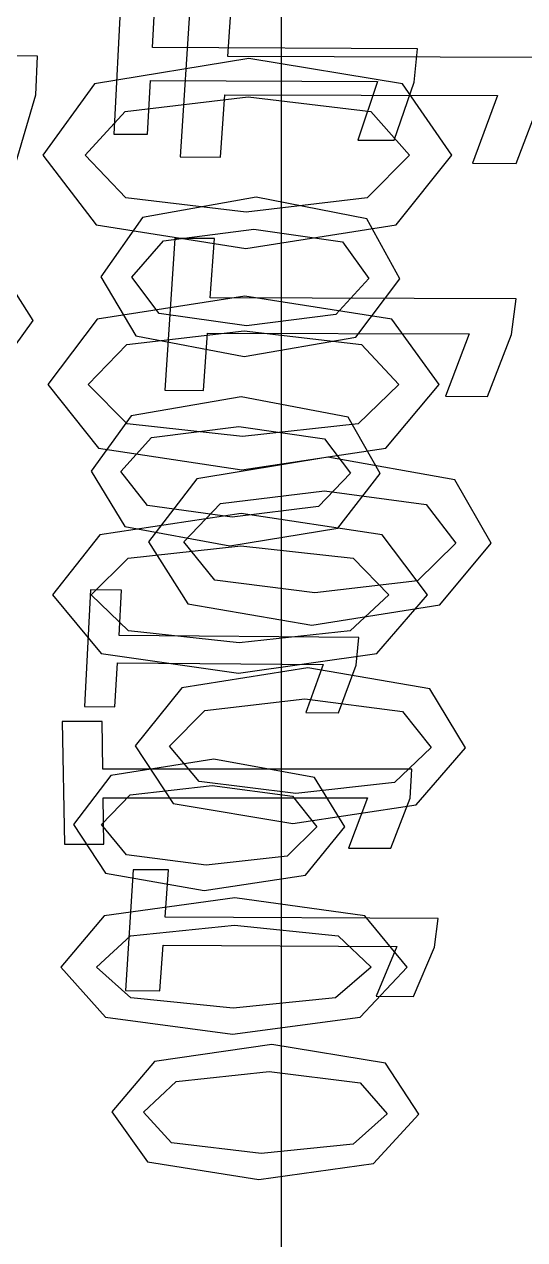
# Model space of a CAD drawing. Extents: x -3.6 to 36, y -4.5 to 18.6.
# Drawn here: x 19.087 to 19.437, y 7.649 to 8.498 of the extents above; entities that cross this region are included whole.
import ezdxf

# ---------------------------------------------------------------- set-up
doc = ezdxf.new("R2010")
doc.units = 0

msp = doc.modelspace()

# ---------------------------------------------------------------- linework, layer by layer
at = {"layer": 'Flow'}
msp.add_line((19.2669, 4.62218), (19.2669, 11.0289), dxfattribs=at)
at = {"layer": 'Layer 1'}
for p, q in [((19.154985, 8.520649), (19.149876, 8.421391)), ((19.154985, 8.520649), (19.149876, 8.421391)), ((19.154985, 8.520649), (19.149876, 8.421391)), ((19.176744, 8.481928), (19.178945, 8.520564)), ((19.176744, 8.481928), (19.178945, 8.520564)), ((19.176744, 8.481928), (19.178945, 8.520564)), ((19.203754, 8.520533), (19.196191, 8.405386)), ((19.203754, 8.520533), (19.196191, 8.405386)), ((19.203754, 8.520533), (19.196191, 8.405386)), ((19.22938, 8.475519), (19.232654, 8.520477)), ((19.22938, 8.475519), (19.232654, 8.520477)), ((19.22938, 8.475519), (19.232654, 8.520477)), ((19.361966, 8.481025), (19.176744, 8.481928)), ((19.361966, 8.481025), (19.176744, 8.481928)), ((19.361966, 8.481025), (19.176744, 8.481928)), ((19.096544, 8.475862), (18.874661, 8.476426)), ((19.096544, 8.475862), (18.874661, 8.476426)), ((19.096544, 8.475862), (18.874661, 8.476426)), ((19.095444, 8.448853), (19.096544, 8.475862)), ((19.095444, 8.448853), (19.096544, 8.475862)), ((19.095444, 8.448853), (19.096544, 8.475862)), ((19.244176, 8.474168), (19.136226, 8.456529)), ((19.244176, 8.474168), (19.136226, 8.456529)), ((19.244176, 8.474168), (19.136226, 8.456529)), ((19.244176, 8.474168), (19.136226, 8.456529)), ((19.244176, 8.474168), (19.136226, 8.456529)), ((19.244176, 8.474168), (19.136226, 8.456529)), ((19.244176, 8.474168), (19.136226, 8.456529)), ((19.452166, 8.474954), (19.22938, 8.475519)), ((19.452166, 8.474954), (19.22938, 8.475519)), ((19.452166, 8.474954), (19.22938, 8.475519)), ((19.351561, 8.456529), (19.244176, 8.474168)), ((19.351561, 8.456529), (19.244176, 8.474168)), ((19.351561, 8.456529), (19.244176, 8.474168)), ((19.351561, 8.456529), (19.244176, 8.474168)), ((19.351561, 8.456529), (19.244176, 8.474168)), ((19.351561, 8.456529), (19.244176, 8.474168)), ((19.351561, 8.456529), (19.244176, 8.474168)), ((19.359652, 8.457685), (19.361966, 8.481025)), ((19.359652, 8.457685), (19.361966, 8.481025)), ((19.359652, 8.457685), (19.361966, 8.481025)), ((19.136226, 8.456529), (19.100299, 8.40666)), ((19.136226, 8.456529), (19.100299, 8.40666)), ((19.136226, 8.456529), (19.100299, 8.40666)), ((19.136226, 8.456529), (19.100299, 8.40666)), ((19.136226, 8.456529), (19.100299, 8.40666)), ((19.136226, 8.456529), (19.100299, 8.40666)), ((19.136226, 8.456529), (19.100299, 8.40666)), ((19.1733, 8.42125), (19.175445, 8.458842)), ((19.1733, 8.42125), (19.175445, 8.458842)), ((19.1733, 8.42125), (19.175445, 8.458842)), ((19.175445, 8.458842), (19.334026, 8.458024)), ((19.175445, 8.458842), (19.334026, 8.458024)), ((19.175445, 8.458842), (19.334026, 8.458024)), ((19.334026, 8.458024), (19.320253, 8.417214)), ((19.334026, 8.458024), (19.320253, 8.417214)), ((19.334026, 8.458024), (19.320253, 8.417214)), ((19.345653, 8.417073), (19.359652, 8.457685)), ((19.345653, 8.417073), (19.359652, 8.457685)), ((19.345653, 8.417073), (19.359652, 8.457685)), ((19.38602, 8.40666), (19.351561, 8.456529)), ((19.38602, 8.40666), (19.351561, 8.456529)), ((19.38602, 8.40666), (19.351561, 8.456529)), ((19.38602, 8.40666), (19.351561, 8.456529)), ((19.38602, 8.40666), (19.351561, 8.456529)), ((19.38602, 8.40666), (19.351561, 8.456529)), ((19.38602, 8.40666), (19.351561, 8.456529)), ((19.081643, 8.401976), (19.095444, 8.448853)), ((19.081643, 8.401976), (19.095444, 8.448853)), ((19.081643, 8.401976), (19.095444, 8.448853)), ((19.2243, 8.40533), (19.227433, 8.448764)), ((19.2243, 8.40533), (19.227433, 8.448764)), ((19.2243, 8.40533), (19.227433, 8.448764)), ((19.227433, 8.448764), (19.417961, 8.448228)), ((19.227433, 8.448764), (19.417961, 8.448228)), ((19.227433, 8.448764), (19.417961, 8.448228)), ((19.417961, 8.448228), (19.400463, 8.401012)), ((19.417961, 8.448228), (19.400463, 8.401012)), ((19.417961, 8.448228), (19.400463, 8.401012)), ((19.430915, 8.400927), (19.448751, 8.447889)), ((19.430915, 8.400927), (19.448751, 8.447889)), ((19.430915, 8.400927), (19.448751, 8.447889)), ((19.157844, 8.437112), (19.243752, 8.447441)), ((19.157844, 8.437112), (19.243752, 8.447441)), ((19.157844, 8.437112), (19.243752, 8.447441)), ((19.157844, 8.437112), (19.243752, 8.447441)), ((19.157844, 8.437112), (19.243752, 8.447441)), ((19.157844, 8.437112), (19.243752, 8.447441)), ((19.157844, 8.437112), (19.243752, 8.447441)), ((19.243752, 8.447441), (19.329294, 8.437112)), ((19.243752, 8.447441), (19.329294, 8.437112)), ((19.243752, 8.447441), (19.329294, 8.437112)), ((19.243752, 8.447441), (19.329294, 8.437112)), ((19.243752, 8.447441), (19.329294, 8.437112)), ((19.243752, 8.447441), (19.329294, 8.437112)), ((19.243752, 8.447441), (19.329294, 8.437112)), ((19.129819, 8.40666), (19.157844, 8.437112)), ((19.129819, 8.40666), (19.157844, 8.437112)), ((19.129819, 8.40666), (19.157844, 8.437112)), ((19.129819, 8.40666), (19.157844, 8.437112)), ((19.129819, 8.40666), (19.157844, 8.437112)), ((19.129819, 8.40666), (19.157844, 8.437112)), ((19.129819, 8.40666), (19.157844, 8.437112)), ((19.329294, 8.437112), (19.3565, 8.40666)), ((19.329294, 8.437112), (19.3565, 8.40666)), ((19.329294, 8.437112), (19.3565, 8.40666)), ((19.329294, 8.437112), (19.3565, 8.40666)), ((19.329294, 8.437112), (19.3565, 8.40666)), ((19.329294, 8.437112), (19.3565, 8.40666)), ((19.329294, 8.437112), (19.3565, 8.40666)), ((19.149876, 8.421391), (19.1733, 8.42125)), ((19.149876, 8.421391), (19.1733, 8.42125)), ((19.149876, 8.421391), (19.1733, 8.42125)), ((19.320253, 8.417214), (19.345653, 8.417073)), ((19.320253, 8.417214), (19.345653, 8.417073)), ((19.320253, 8.417214), (19.345653, 8.417073)), ((19.100299, 8.40666), (19.137411, 8.357977)), ((19.100299, 8.40666), (19.137411, 8.357977)), ((19.100299, 8.40666), (19.137411, 8.357977)), ((19.100299, 8.40666), (19.137411, 8.357977)), ((19.100299, 8.40666), (19.137411, 8.357977)), ((19.100299, 8.40666), (19.137411, 8.357977)), ((19.100299, 8.40666), (19.137411, 8.357977)), ((19.158211, 8.376716), (19.129819, 8.40666)), ((19.158211, 8.376716), (19.129819, 8.40666)), ((19.158211, 8.376716), (19.129819, 8.40666)), ((19.158211, 8.376716), (19.129819, 8.40666)), ((19.158211, 8.376716), (19.129819, 8.40666)), ((19.158211, 8.376716), (19.129819, 8.40666)), ((19.158211, 8.376716), (19.129819, 8.40666)), ((19.196191, 8.405386), (19.2243, 8.40533)), ((19.196191, 8.405386), (19.2243, 8.40533)), ((19.196191, 8.405386), (19.2243, 8.40533)), ((19.3565, 8.40666), (19.326895, 8.376716)), ((19.3565, 8.40666), (19.326895, 8.376716)), ((19.3565, 8.40666), (19.326895, 8.376716)), ((19.3565, 8.40666), (19.326895, 8.376716)), ((19.3565, 8.40666), (19.326895, 8.376716)), ((19.3565, 8.40666), (19.326895, 8.376716)), ((19.3565, 8.40666), (19.326895, 8.376716)), ((19.347102, 8.357977), (19.386021, 8.40666)), ((19.347102, 8.357977), (19.386021, 8.40666)), ((19.347102, 8.357977), (19.386021, 8.40666)), ((19.347102, 8.357977), (19.386021, 8.40666)), ((19.347102, 8.357977), (19.386021, 8.40666)), ((19.347102, 8.357977), (19.386021, 8.40666)), ((19.347102, 8.357977), (19.386021, 8.40666)), ((19.3565, 8.40666), (19.3565, 8.40666)), ((19.3565, 8.40666), (19.3565, 8.40666)), ((19.3565, 8.40666), (19.3565, 8.40666)), ((19.3565, 8.40666), (19.3565, 8.40666)), ((19.3565, 8.40666), (19.3565, 8.40666)), ((19.3565, 8.40666), (19.3565, 8.40666)), ((19.3565, 8.40666), (19.3565, 8.40666)), ((19.386021, 8.40666), (19.38602, 8.40666)), ((19.386021, 8.40666), (19.38602, 8.40666)), ((19.386021, 8.40666), (19.38602, 8.40666)), ((19.386021, 8.40666), (19.38602, 8.40666)), ((19.386021, 8.40666), (19.38602, 8.40666)), ((19.386021, 8.40666), (19.38602, 8.40666)), ((19.386021, 8.40666), (19.38602, 8.40666)), ((19.400463, 8.401012), (19.430915, 8.400927)), ((19.400463, 8.401012), (19.430915, 8.400927)), ((19.400463, 8.401012), (19.430915, 8.400927)), ((19.242398, 8.366867), (19.158211, 8.376716)), ((19.242398, 8.366867), (19.158211, 8.376716)), ((19.242398, 8.366867), (19.158211, 8.376716)), ((19.242398, 8.366867), (19.158211, 8.376716)), ((19.242398, 8.366867), (19.158211, 8.376716)), ((19.242398, 8.366867), (19.158211, 8.376716)), ((19.242398, 8.366867), (19.158211, 8.376716)), ((19.249288, 8.377249), (19.169814, 8.363054)), ((19.249288, 8.377249), (19.169814, 8.363054)), ((19.249288, 8.377249), (19.169814, 8.363054)), ((19.326895, 8.376716), (19.242398, 8.366867)), ((19.326895, 8.376716), (19.242398, 8.366867)), ((19.326895, 8.376716), (19.242398, 8.366867)), ((19.326895, 8.376716), (19.242398, 8.366867)), ((19.326895, 8.376716), (19.242398, 8.366867)), ((19.326895, 8.376716), (19.242398, 8.366867)), ((19.326895, 8.376716), (19.242398, 8.366867)), ((19.326645, 8.362122), (19.249288, 8.377249)), ((19.326645, 8.362122), (19.249288, 8.377249)), ((19.326645, 8.362122), (19.249288, 8.377249)), ((19.169814, 8.363054), (19.140802, 8.321567)), ((19.169814, 8.363054), (19.140802, 8.321567)), ((19.169814, 8.363054), (19.140802, 8.321567)), ((19.137411, 8.357977), (19.241974, 8.341523)), ((19.137411, 8.357977), (19.241974, 8.341523)), ((19.137411, 8.357977), (19.241974, 8.341523)), ((19.137411, 8.357977), (19.241974, 8.341523)), ((19.137411, 8.357977), (19.241974, 8.341523)), ((19.137411, 8.357977), (19.241974, 8.341523)), ((19.137411, 8.357977), (19.241974, 8.341523)), ((19.18449, 8.34677), (19.247623, 8.35501)), ((19.18449, 8.34677), (19.247623, 8.35501)), ((19.18449, 8.34677), (19.247623, 8.35501)), ((19.241974, 8.341523), (19.347102, 8.357977)), ((19.241974, 8.341523), (19.347102, 8.357977)), ((19.241974, 8.341523), (19.347102, 8.357977)), ((19.241974, 8.341523), (19.347102, 8.357977)), ((19.241974, 8.341523), (19.347102, 8.357977)), ((19.241974, 8.341523), (19.347102, 8.357977)), ((19.241974, 8.341523), (19.347102, 8.357977)), ((19.247623, 8.35501), (19.309515, 8.346008)), ((19.247623, 8.35501), (19.309515, 8.346008)), ((19.247623, 8.35501), (19.309515, 8.346008)), ((19.349618, 8.320269), (19.326645, 8.362122)), ((19.349618, 8.320269), (19.326645, 8.362122)), ((19.349618, 8.320269), (19.326645, 8.362122)), ((19.162336, 8.321426), (19.18449, 8.34677)), ((19.162336, 8.321426), (19.18449, 8.34677)), ((19.162336, 8.321426), (19.18449, 8.34677)), ((19.192391, 8.348522), (19.18542, 8.242463)), ((19.192391, 8.348522), (19.18542, 8.242463)), ((19.192391, 8.348522), (19.18542, 8.242463)), ((19.220105, 8.348409), (19.192391, 8.348522)), ((19.220105, 8.348409), (19.192391, 8.348522)), ((19.220105, 8.348409), (19.192391, 8.348522)), ((19.217113, 8.307064), (19.220105, 8.348409)), ((19.217113, 8.307064), (19.220105, 8.348409)), ((19.217113, 8.307064), (19.220105, 8.348409)), ((19.309515, 8.346008), (19.328, 8.32041)), ((19.309515, 8.346008), (19.328, 8.32041)), ((19.309515, 8.346008), (19.328, 8.32041)), ((19.093382, 8.291065), (19.063072, 8.338846)), ((19.093382, 8.291065), (19.063072, 8.338846)), ((19.093382, 8.291065), (19.063072, 8.338846)), ((19.140802, 8.321567), (19.16513, 8.280447)), ((19.140802, 8.321567), (19.16513, 8.280447)), ((19.140802, 8.321567), (19.16513, 8.280447)), ((19.181414, 8.296139), (19.162336, 8.321426)), ((19.181414, 8.296139), (19.162336, 8.321426)), ((19.181414, 8.296139), (19.162336, 8.321426)), ((19.328, 8.32041), (19.304942, 8.295349)), ((19.328, 8.32041), (19.304942, 8.295349)), ((19.328, 8.32041), (19.304942, 8.295349)), ((19.328, 8.32041), (19.328, 8.32041)), ((19.328, 8.32041), (19.328, 8.32041)), ((19.328, 8.32041), (19.328, 8.32041)), ((19.318912, 8.27946), (19.349618, 8.320269)), ((19.318912, 8.27946), (19.349618, 8.320269)), ((19.318912, 8.27946), (19.349618, 8.320269)), ((19.349618, 8.320269), (19.349618, 8.320269)), ((19.349618, 8.320269), (19.349618, 8.320269)), ((19.349618, 8.320269), (19.349618, 8.320269)), ((19.241402, 8.30822), (19.138165, 8.292105)), ((19.241402, 8.30822), (19.138165, 8.292105)), ((19.241402, 8.30822), (19.138165, 8.292105)), ((19.241402, 8.30822), (19.138165, 8.292105)), ((19.241402, 8.30822), (19.138165, 8.292105)), ((19.241402, 8.30822), (19.138165, 8.292105)), ((19.241402, 8.30822), (19.138165, 8.292105)), ((19.43084, 8.306302), (19.217113, 8.307064)), ((19.43084, 8.306302), (19.217113, 8.307064)), ((19.43084, 8.306302), (19.217113, 8.307064)), ((19.344074, 8.292105), (19.241402, 8.30822)), ((19.344074, 8.292105), (19.241402, 8.30822)), ((19.344074, 8.292105), (19.241402, 8.30822)), ((19.344074, 8.292105), (19.241402, 8.30822)), ((19.344074, 8.292105), (19.241402, 8.30822)), ((19.344074, 8.292105), (19.241402, 8.30822)), ((19.344074, 8.292105), (19.241402, 8.30822)), ((19.427707, 8.281381), (19.43084, 8.306302)), ((19.427707, 8.281381), (19.43084, 8.306302)), ((19.427707, 8.281381), (19.43084, 8.306302)), ((19.242543, 8.287475), (19.181414, 8.296139)), ((19.242543, 8.287475), (19.181414, 8.296139)), ((19.242543, 8.287475), (19.181414, 8.296139)), ((19.304942, 8.295349), (19.242543, 8.287475)), ((19.304942, 8.295349), (19.242543, 8.287475)), ((19.304942, 8.295349), (19.242543, 8.287475)), ((19.059882, 8.244499), (19.093382, 8.291065)), ((19.059882, 8.244499), (19.093382, 8.291065)), ((19.059882, 8.244499), (19.093382, 8.291065)), ((19.093382, 8.291065), (19.093382, 8.291065)), ((19.093382, 8.291065), (19.093382, 8.291065)), ((19.093382, 8.291065), (19.093382, 8.291065)), ((19.138165, 8.292105), (19.103762, 8.24647)), ((19.138165, 8.292105), (19.103762, 8.24647)), ((19.138165, 8.292105), (19.103762, 8.24647)), ((19.138165, 8.292105), (19.103762, 8.24647)), ((19.138165, 8.292105), (19.103762, 8.24647)), ((19.138165, 8.292105), (19.103762, 8.24647)), ((19.138165, 8.292105), (19.103762, 8.24647)), ((19.377122, 8.24647), (19.344074, 8.292105)), ((19.377122, 8.24647), (19.344074, 8.292105)), ((19.377122, 8.24647), (19.344074, 8.292105)), ((19.377122, 8.24647), (19.344074, 8.292105)), ((19.377122, 8.24647), (19.344074, 8.292105)), ((19.377122, 8.24647), (19.344074, 8.292105)), ((19.377122, 8.24647), (19.344074, 8.292105)), ((19.158824, 8.274354), (19.240978, 8.283808)), ((19.158824, 8.274354), (19.240978, 8.283808)), ((19.158824, 8.274354), (19.240978, 8.283808)), ((19.158824, 8.274354), (19.240978, 8.283808)), ((19.158824, 8.274354), (19.240978, 8.283808)), ((19.158824, 8.274354), (19.240978, 8.283808)), ((19.158824, 8.274354), (19.240978, 8.283808)), ((19.16513, 8.280447), (19.240934, 8.266054)), ((19.16513, 8.280447), (19.240934, 8.266054)), ((19.16513, 8.280447), (19.240934, 8.266054)), ((19.2124, 8.24235), (19.215307, 8.282397)), ((19.2124, 8.24235), (19.215307, 8.282397)), ((19.2124, 8.24235), (19.215307, 8.282397)), ((19.215307, 8.282397), (19.398159, 8.28172)), ((19.215307, 8.282397), (19.398159, 8.28172)), ((19.215307, 8.282397), (19.398159, 8.28172)), ((19.240934, 8.266054), (19.318912, 8.27946)), ((19.240934, 8.266054), (19.318912, 8.27946)), ((19.240934, 8.266054), (19.318912, 8.27946)), ((19.240978, 8.283808), (19.322823, 8.274354)), ((19.240978, 8.283808), (19.322823, 8.274354)), ((19.240978, 8.283808), (19.322823, 8.274354)), ((19.240978, 8.283808), (19.322823, 8.274354)), ((19.240978, 8.283808), (19.322823, 8.274354)), ((19.240978, 8.283808), (19.322823, 8.274354)), ((19.240978, 8.283808), (19.322823, 8.274354)), ((19.398159, 8.28172), (19.381564, 8.238201)), ((19.398159, 8.28172), (19.381564, 8.238201)), ((19.398159, 8.28172), (19.381564, 8.238201)), ((19.410802, 8.238088), (19.427707, 8.281381)), ((19.410802, 8.238088), (19.427707, 8.281381)), ((19.410802, 8.238088), (19.427707, 8.281381)), ((19.132012, 8.24647), (19.158824, 8.274354)), ((19.132012, 8.24647), (19.158824, 8.274354)), ((19.132012, 8.24647), (19.158824, 8.274354)), ((19.132012, 8.24647), (19.158824, 8.274354)), ((19.132012, 8.24647), (19.158824, 8.274354)), ((19.132012, 8.24647), (19.158824, 8.274354)), ((19.132012, 8.24647), (19.158824, 8.274354)), ((19.322823, 8.274354), (19.3489, 8.24647)), ((19.322823, 8.274354), (19.3489, 8.24647)), ((19.322823, 8.274354), (19.3489, 8.24647)), ((19.322823, 8.274354), (19.3489, 8.24647)), ((19.322823, 8.274354), (19.3489, 8.24647)), ((19.322823, 8.274354), (19.3489, 8.24647)), ((19.322823, 8.274354), (19.3489, 8.24647)), ((19.103762, 8.24647), (19.139237, 8.201879)), ((19.103762, 8.24647), (19.139237, 8.201879)), ((19.103762, 8.24647), (19.139237, 8.201879)), ((19.103762, 8.24647), (19.139237, 8.201879)), ((19.103762, 8.24647), (19.139237, 8.201879)), ((19.103762, 8.24647), (19.139237, 8.201879)), ((19.103762, 8.24647), (19.139237, 8.201879)), ((19.15919, 8.219066), (19.132012, 8.24647)), ((19.15919, 8.219066), (19.132012, 8.24647)), ((19.15919, 8.219066), (19.132012, 8.24647)), ((19.15919, 8.219066), (19.132012, 8.24647)), ((19.15919, 8.219066), (19.132012, 8.24647)), ((19.15919, 8.219066), (19.132012, 8.24647)), ((19.15919, 8.219066), (19.132012, 8.24647)), ((19.3489, 8.24647), (19.320621, 8.219066)), ((19.3489, 8.24647), (19.320621, 8.219066)), ((19.3489, 8.24647), (19.320621, 8.219066)), ((19.3489, 8.24647), (19.320621, 8.219066)), ((19.3489, 8.24647), (19.320621, 8.219066)), ((19.3489, 8.24647), (19.320621, 8.219066)), ((19.3489, 8.24647), (19.320621, 8.219066)), ((19.339981, 8.201879), (19.377122, 8.24647)), ((19.339981, 8.201879), (19.377122, 8.24647)), ((19.339981, 8.201879), (19.377122, 8.24647)), ((19.339981, 8.201879), (19.377122, 8.24647)), ((19.339981, 8.201879), (19.377122, 8.24647)), ((19.339981, 8.201879), (19.377122, 8.24647)), ((19.339981, 8.201879), (19.377122, 8.24647)), ((19.3489, 8.24647), (19.3489, 8.24647)), ((19.3489, 8.24647), (19.3489, 8.24647)), ((19.3489, 8.24647), (19.3489, 8.24647)), ((19.3489, 8.24647), (19.3489, 8.24647)), ((19.3489, 8.24647), (19.3489, 8.24647)), ((19.3489, 8.24647), (19.3489, 8.24647)), ((19.3489, 8.24647), (19.3489, 8.24647)), ((19.377122, 8.24647), (19.377122, 8.24647)), ((19.377122, 8.24647), (19.377122, 8.24647)), ((19.377122, 8.24647), (19.377122, 8.24647)), ((19.377122, 8.24647), (19.377122, 8.24647)), ((19.377122, 8.24647), (19.377122, 8.24647)), ((19.377122, 8.24647), (19.377122, 8.24647)), ((19.377122, 8.24647), (19.377122, 8.24647)), ((19.238787, 8.237832), (19.161966, 8.224624)), ((19.238787, 8.237832), (19.161966, 8.224624)), ((19.238787, 8.237832), (19.161966, 8.224624)), ((19.18542, 8.242463), (19.2124, 8.24235)), ((19.18542, 8.242463), (19.2124, 8.24235)), ((19.18542, 8.242463), (19.2124, 8.24235)), ((19.313661, 8.22358), (19.238787, 8.237832)), ((19.313661, 8.22358), (19.238787, 8.237832)), ((19.313661, 8.22358), (19.238787, 8.237832)), ((19.381564, 8.238201), (19.410802, 8.238088)), ((19.381564, 8.238201), (19.410802, 8.238088)), ((19.381564, 8.238201), (19.410802, 8.238088)), ((19.161966, 8.224624), (19.13397, 8.185846)), ((19.161966, 8.224624), (19.13397, 8.185846)), ((19.161966, 8.224624), (19.13397, 8.185846)), ((19.239765, 8.210035), (19.15919, 8.219066)), ((19.239765, 8.210035), (19.15919, 8.219066)), ((19.239765, 8.210035), (19.15919, 8.219066)), ((19.239765, 8.210035), (19.15919, 8.219066)), ((19.239765, 8.210035), (19.15919, 8.219066)), ((19.239765, 8.210035), (19.15919, 8.219066)), ((19.239765, 8.210035), (19.15919, 8.219066)), ((19.320621, 8.219066), (19.239765, 8.210035)), ((19.320621, 8.219066), (19.239765, 8.210035)), ((19.320621, 8.219066), (19.239765, 8.210035)), ((19.320621, 8.219066), (19.239765, 8.210035)), ((19.320621, 8.219066), (19.239765, 8.210035)), ((19.320621, 8.219066), (19.239765, 8.210035)), ((19.320621, 8.219066), (19.239765, 8.210035)), ((19.335984, 8.184351), (19.313661, 8.22358)), ((19.335984, 8.184351), (19.313661, 8.22358)), ((19.335984, 8.184351), (19.313661, 8.22358)), ((19.176162, 8.209384), (19.237235, 8.217032)), ((19.176162, 8.209384), (19.237235, 8.217032)), ((19.176162, 8.209384), (19.237235, 8.217032)), ((19.237235, 8.217032), (19.297122, 8.208509)), ((19.237235, 8.217032), (19.297122, 8.208509)), ((19.237235, 8.217032), (19.297122, 8.208509)), ((19.139237, 8.201879), (19.239369, 8.186808)), ((19.139237, 8.201879), (19.239369, 8.186808)), ((19.139237, 8.201879), (19.239369, 8.186808)), ((19.139237, 8.201879), (19.239369, 8.186808)), ((19.139237, 8.201879), (19.239369, 8.186808)), ((19.139237, 8.201879), (19.239369, 8.186808)), ((19.139237, 8.201879), (19.239369, 8.186808)), ((19.154798, 8.185705), (19.176162, 8.209384)), ((19.154798, 8.185705), (19.176162, 8.209384)), ((19.154798, 8.185705), (19.176162, 8.209384)), ((19.239369, 8.186808), (19.339981, 8.201879)), ((19.239369, 8.186808), (19.339981, 8.201879)), ((19.239369, 8.186808), (19.339981, 8.201879)), ((19.239369, 8.186808), (19.339981, 8.201879)), ((19.239369, 8.186808), (19.339981, 8.201879)), ((19.239369, 8.186808), (19.339981, 8.201879)), ((19.239369, 8.186808), (19.339981, 8.201879)), ((19.297122, 8.208509), (19.3151, 8.18452)), ((19.297122, 8.208509), (19.3151, 8.18452)), ((19.297122, 8.208509), (19.3151, 8.18452)), ((19.299364, 8.195697), (19.207811, 8.180513)), ((19.299364, 8.195697), (19.207811, 8.180513)), ((19.299364, 8.195697), (19.207811, 8.180513)), ((19.38801, 8.179751), (19.299364, 8.195697)), ((19.38801, 8.179751), (19.299364, 8.195697)), ((19.38801, 8.179751), (19.299364, 8.195697)), ((19.13397, 8.185846), (19.157564, 8.147323)), ((19.13397, 8.185846), (19.157564, 8.147323)), ((19.13397, 8.185846), (19.157564, 8.147323)), ((19.173312, 8.161999), (19.154798, 8.185705)), ((19.173312, 8.161999), (19.154798, 8.185705)), ((19.173312, 8.161999), (19.154798, 8.185705)), ((19.207811, 8.180513), (19.174029, 8.1366)), ((19.207811, 8.180513), (19.174029, 8.1366)), ((19.207811, 8.180513), (19.174029, 8.1366)), ((19.3151, 8.18452), (19.292861, 8.161096)), ((19.3151, 8.18452), (19.292861, 8.161096)), ((19.3151, 8.18452), (19.292861, 8.161096)), ((19.306408, 8.146166), (19.335984, 8.184351)), ((19.306408, 8.146166), (19.335984, 8.184351)), ((19.306408, 8.146166), (19.335984, 8.184351)), ((19.3151, 8.18452), (19.3151, 8.18452)), ((19.3151, 8.18452), (19.3151, 8.18452)), ((19.3151, 8.18452), (19.3151, 8.18452)), ((19.335984, 8.184351), (19.335984, 8.184351)), ((19.335984, 8.184351), (19.335984, 8.184351)), ((19.335984, 8.184351), (19.335984, 8.184351)), ((19.413579, 8.135527), (19.38801, 8.179751)), ((19.413579, 8.135527), (19.38801, 8.179751)), ((19.413579, 8.135527), (19.38801, 8.179751)), ((19.224462, 8.163298), (19.297106, 8.172131)), ((19.224462, 8.163298), (19.297106, 8.172131)), ((19.224462, 8.163298), (19.297106, 8.172131)), ((19.297106, 8.172131), (19.368028, 8.162677)), ((19.297106, 8.172131), (19.368028, 8.162677)), ((19.297106, 8.172131), (19.368028, 8.162677)), ((19.232465, 8.153786), (19.173312, 8.161999)), ((19.232465, 8.153786), (19.173312, 8.161999)), ((19.232465, 8.153786), (19.173312, 8.161999)), ((19.198752, 8.136487), (19.224462, 8.163298)), ((19.198752, 8.136487), (19.224462, 8.163298)), ((19.198752, 8.136487), (19.224462, 8.163298)), ((19.292861, 8.161096), (19.232465, 8.153786)), ((19.292861, 8.161096), (19.232465, 8.153786)), ((19.292861, 8.161096), (19.232465, 8.153786)), ((19.368028, 8.162677), (19.3888, 8.13564)), ((19.368028, 8.162677), (19.3888, 8.13564)), ((19.368028, 8.162677), (19.3888, 8.13564)), ((19.238904, 8.156268), (19.140014, 8.14148)), ((19.238904, 8.156268), (19.140014, 8.14148)), ((19.238904, 8.156268), (19.140014, 8.14148)), ((19.238904, 8.156268), (19.140014, 8.14148)), ((19.238904, 8.156268), (19.140014, 8.14148)), ((19.238904, 8.156268), (19.140014, 8.14148)), ((19.238904, 8.156268), (19.140014, 8.14148)), ((19.337315, 8.14148), (19.238904, 8.156268)), ((19.337315, 8.14148), (19.238904, 8.156268)), ((19.337315, 8.14148), (19.238904, 8.156268)), ((19.337315, 8.14148), (19.238904, 8.156268)), ((19.337315, 8.14148), (19.238904, 8.156268)), ((19.337315, 8.14148), (19.238904, 8.156268)), ((19.337315, 8.14148), (19.238904, 8.156268)), ((19.157564, 8.147323), (19.23097, 8.13372)), ((19.157564, 8.147323), (19.23097, 8.13372)), ((19.157564, 8.147323), (19.23097, 8.13372)), ((19.23097, 8.13372), (19.306408, 8.146166)), ((19.23097, 8.13372), (19.306408, 8.146166)), ((19.23097, 8.13372), (19.306408, 8.146166)), ((19.140014, 8.14148), (19.107022, 8.09957)), ((19.140014, 8.14148), (19.107022, 8.09957)), ((19.140014, 8.14148), (19.107022, 8.09957)), ((19.140014, 8.14148), (19.107022, 8.09957)), ((19.140014, 8.14148), (19.107022, 8.09957)), ((19.140014, 8.14148), (19.107022, 8.09957)), ((19.140014, 8.14148), (19.107022, 8.09957)), ((19.159826, 8.125139), (19.238537, 8.133832)), ((19.159826, 8.125139), (19.238537, 8.133832)), ((19.159826, 8.125139), (19.238537, 8.133832)), ((19.159826, 8.125139), (19.238537, 8.133832)), ((19.159826, 8.125139), (19.238537, 8.133832)), ((19.159826, 8.125139), (19.238537, 8.133832)), ((19.159826, 8.125139), (19.238537, 8.133832)), ((19.174029, 8.1366), (19.201489, 8.093279)), ((19.174029, 8.1366), (19.201489, 8.093279)), ((19.174029, 8.1366), (19.201489, 8.093279)), ((19.220342, 8.109845), (19.198752, 8.136487)), ((19.220342, 8.109845), (19.198752, 8.136487)), ((19.220342, 8.109845), (19.198752, 8.136487)), ((19.238537, 8.133832), (19.316967, 8.125139)), ((19.238537, 8.133832), (19.316967, 8.125139)), ((19.238537, 8.133832), (19.316967, 8.125139)), ((19.238537, 8.133832), (19.316967, 8.125139)), ((19.238537, 8.133832), (19.316967, 8.125139)), ((19.238537, 8.133832), (19.316967, 8.125139)), ((19.238537, 8.133832), (19.316967, 8.125139)), ((19.369065, 8.09957), (19.337315, 8.14148)), ((19.369065, 8.09957), (19.337315, 8.14148)), ((19.369065, 8.09957), (19.337315, 8.14148)), ((19.369065, 8.09957), (19.337315, 8.14148)), ((19.369065, 8.09957), (19.337315, 8.14148)), ((19.369065, 8.09957), (19.337315, 8.14148)), ((19.369065, 8.09957), (19.337315, 8.14148)), ((19.3888, 8.13564), (19.361932, 8.109196)), ((19.3888, 8.13564), (19.361932, 8.109196)), ((19.3888, 8.13564), (19.361932, 8.109196)), ((19.377624, 8.09246), (19.413579, 8.135527)), ((19.377624, 8.09246), (19.413579, 8.135527)), ((19.377624, 8.09246), (19.413579, 8.135527)), ((19.3888, 8.13564), (19.3888, 8.13564)), ((19.3888, 8.13564), (19.3888, 8.13564)), ((19.3888, 8.13564), (19.3888, 8.13564)), ((19.413579, 8.135527), (19.413579, 8.135527)), ((19.413579, 8.135527), (19.413579, 8.135527)), ((19.413579, 8.135527), (19.413579, 8.135527)), ((19.134087, 8.09957), (19.159826, 8.125139)), ((19.134087, 8.09957), (19.159826, 8.125139)), ((19.134087, 8.09957), (19.159826, 8.125139)), ((19.134087, 8.09957), (19.159826, 8.125139)), ((19.134087, 8.09957), (19.159826, 8.125139)), ((19.134087, 8.09957), (19.159826, 8.125139)), ((19.134087, 8.09957), (19.159826, 8.125139)), ((19.316967, 8.125139), (19.342, 8.09957)), ((19.316967, 8.125139), (19.342, 8.09957)), ((19.316967, 8.125139), (19.342, 8.09957)), ((19.316967, 8.125139), (19.342, 8.09957)), ((19.316967, 8.125139), (19.342, 8.09957)), ((19.316967, 8.125139), (19.342, 8.09957)), ((19.316967, 8.125139), (19.342, 8.09957)), ((19.290276, 8.100786), (19.220342, 8.109845)), ((19.290276, 8.100786), (19.220342, 8.109845)), ((19.290276, 8.100786), (19.220342, 8.109845)), ((19.361932, 8.109196), (19.290276, 8.100786)), ((19.361932, 8.109196), (19.290276, 8.100786)), ((19.361932, 8.109196), (19.290276, 8.100786)), ((19.133554, 8.102877), (19.129377, 8.021399)), ((19.133554, 8.102877), (19.129377, 8.021399)), ((19.133554, 8.102877), (19.129377, 8.021399)), ((19.155229, 8.102707), (19.133554, 8.102877)), ((19.155229, 8.102707), (19.133554, 8.102877)), ((19.155229, 8.102707), (19.133554, 8.102877)), ((19.153451, 8.071042), (19.155229, 8.102707)), ((19.153451, 8.071042), (19.155229, 8.102707)), ((19.153451, 8.071042), (19.155229, 8.102707)), ((19.107022, 8.09957), (19.141001, 8.058563)), ((19.107022, 8.09957), (19.141001, 8.058563)), ((19.107022, 8.09957), (19.141001, 8.058563)), ((19.107022, 8.09957), (19.141001, 8.058563)), ((19.107022, 8.09957), (19.141001, 8.058563)), ((19.107022, 8.09957), (19.141001, 8.058563)), ((19.107022, 8.09957), (19.141001, 8.058563)), ((19.160136, 8.074339), (19.134087, 8.09957)), ((19.160136, 8.074339), (19.134087, 8.09957)), ((19.160136, 8.074339), (19.134087, 8.09957)), ((19.160136, 8.074339), (19.134087, 8.09957)), ((19.160136, 8.074339), (19.134087, 8.09957)), ((19.160136, 8.074339), (19.134087, 8.09957)), ((19.160136, 8.074339), (19.134087, 8.09957)), ((19.201489, 8.093279), (19.288103, 8.078236)), ((19.201489, 8.093279), (19.288103, 8.078236)), ((19.201489, 8.093279), (19.288103, 8.078236)), ((19.288103, 8.078236), (19.377624, 8.09246)), ((19.288103, 8.078236), (19.377624, 8.09246)), ((19.288103, 8.078236), (19.377624, 8.09246)), ((19.342, 8.09957), (19.314963, 8.074339)), ((19.342, 8.09957), (19.314963, 8.074339)), ((19.342, 8.09957), (19.314963, 8.074339)), ((19.342, 8.09957), (19.314963, 8.074339)), ((19.342, 8.09957), (19.314963, 8.074339)), ((19.342, 8.09957), (19.314963, 8.074339)), ((19.342, 8.09957), (19.314963, 8.074339)), ((19.333561, 8.058563), (19.369065, 8.09957)), ((19.333561, 8.058563), (19.369065, 8.09957)), ((19.333561, 8.058563), (19.369065, 8.09957)), ((19.333561, 8.058563), (19.369065, 8.09957)), ((19.333561, 8.058563), (19.369065, 8.09957)), ((19.333561, 8.058563), (19.369065, 8.09957)), ((19.333561, 8.058563), (19.369065, 8.09957)), ((19.342, 8.09957), (19.342, 8.09957)), ((19.342, 8.09957), (19.342, 8.09957)), ((19.342, 8.09957), (19.342, 8.09957)), ((19.342, 8.09957), (19.342, 8.09957)), ((19.342, 8.09957), (19.342, 8.09957)), ((19.342, 8.09957), (19.342, 8.09957)), ((19.342, 8.09957), (19.342, 8.09957)), ((19.369065, 8.09957), (19.369065, 8.09957)), ((19.369065, 8.09957), (19.369065, 8.09957)), ((19.369065, 8.09957), (19.369065, 8.09957)), ((19.369065, 8.09957), (19.369065, 8.09957)), ((19.369065, 8.09957), (19.369065, 8.09957)), ((19.369065, 8.09957), (19.369065, 8.09957)), ((19.369065, 8.09957), (19.369065, 8.09957)), ((19.237409, 8.06607), (19.160136, 8.074339)), ((19.237409, 8.06607), (19.160136, 8.074339)), ((19.237409, 8.06607), (19.160136, 8.074339)), ((19.237409, 8.06607), (19.160136, 8.074339)), ((19.237409, 8.06607), (19.160136, 8.074339)), ((19.237409, 8.06607), (19.160136, 8.074339)), ((19.237409, 8.06607), (19.160136, 8.074339)), ((19.314963, 8.074339), (19.237409, 8.06607)), ((19.314963, 8.074339), (19.237409, 8.06607)), ((19.314963, 8.074339), (19.237409, 8.06607)), ((19.314963, 8.074339), (19.237409, 8.06607)), ((19.314963, 8.074339), (19.237409, 8.06607)), ((19.314963, 8.074339), (19.237409, 8.06607)), ((19.314963, 8.074339), (19.237409, 8.06607)), ((19.321119, 8.069631), (19.153451, 8.071042)), ((19.321119, 8.069631), (19.153451, 8.071042)), ((19.321119, 8.069631), (19.153451, 8.071042)), ((19.319228, 8.050468), (19.321119, 8.069631)), ((19.319228, 8.050468), (19.321119, 8.069631)), ((19.319228, 8.050468), (19.321119, 8.069631)), ((19.141001, 8.058563), (19.237042, 8.044678)), ((19.141001, 8.058563), (19.237042, 8.044678)), ((19.141001, 8.058563), (19.237042, 8.044678)), ((19.141001, 8.058563), (19.237042, 8.044678)), ((19.141001, 8.058563), (19.237042, 8.044678)), ((19.141001, 8.058563), (19.237042, 8.044678)), ((19.141001, 8.058563), (19.237042, 8.044678)), ((19.237042, 8.044678), (19.333561, 8.058563)), ((19.237042, 8.044678), (19.333561, 8.058563)), ((19.237042, 8.044678), (19.333561, 8.058563)), ((19.237042, 8.044678), (19.333561, 8.058563)), ((19.237042, 8.044678), (19.333561, 8.058563)), ((19.237042, 8.044678), (19.333561, 8.058563)), ((19.237042, 8.044678), (19.333561, 8.058563)), ((19.1506, 8.02123), (19.15235, 8.052105)), ((19.1506, 8.02123), (19.15235, 8.052105)), ((19.1506, 8.02123), (19.15235, 8.052105)), ((19.15235, 8.052105), (19.296001, 8.050863)), ((19.15235, 8.052105), (19.296001, 8.050863)), ((19.15235, 8.052105), (19.296001, 8.050863)), ((19.296001, 8.050863), (19.283865, 8.017364)), ((19.296001, 8.050863), (19.283865, 8.017364)), ((19.296001, 8.050863), (19.283865, 8.017364)), ((19.306895, 8.017166), (19.319228, 8.050468)), ((19.306895, 8.017166), (19.319228, 8.050468)), ((19.306895, 8.017166), (19.319228, 8.050468)), ((19.285297, 8.048579), (19.197243, 8.034609)), ((19.285297, 8.048579), (19.197243, 8.034609)), ((19.285297, 8.048579), (19.197243, 8.034609)), ((19.370669, 8.033734), (19.285297, 8.048579)), ((19.370669, 8.033734), (19.285297, 8.048579)), ((19.370669, 8.033734), (19.285297, 8.048579)), ((19.197243, 8.034609), (19.164844, 7.993941)), ((19.197243, 8.034609), (19.164844, 7.993941)), ((19.197243, 8.034609), (19.164844, 7.993941)), ((19.395448, 7.992727), (19.370669, 8.033734)), ((19.395448, 7.992727), (19.370669, 8.033734)), ((19.395448, 7.992727), (19.370669, 8.033734)), ((19.21333, 8.018635), (19.283208, 8.026763)), ((19.21333, 8.018635), (19.283208, 8.026763)), ((19.21333, 8.018635), (19.283208, 8.026763)), ((19.283208, 8.026763), (19.351506, 8.01793)), ((19.283208, 8.026763), (19.351506, 8.01793)), ((19.283208, 8.026763), (19.351506, 8.01793)), ((19.129377, 8.021399), (19.1506, 8.02123)), ((19.129377, 8.021399), (19.1506, 8.02123)), ((19.129377, 8.021399), (19.1506, 8.02123)), ((19.188636, 7.993828), (19.21333, 8.018635)), ((19.188636, 7.993828), (19.21333, 8.018635)), ((19.188636, 7.993828), (19.21333, 8.018635)), ((19.283865, 8.017364), (19.306895, 8.017166)), ((19.283865, 8.017364), (19.306895, 8.017166)), ((19.283865, 8.017364), (19.306895, 8.017166)), ((19.351506, 8.01793), (19.3716, 7.99284)), ((19.351506, 8.01793), (19.3716, 7.99284)), ((19.351506, 8.01793), (19.3716, 7.99284)), ((19.1417, 8.01113), (19.1137, 8.01113)), ((19.1137, 8.01113), (19.11545, 7.92525)), ((19.1417, 8.01113), (19.1137, 8.01113)), ((19.1137, 8.01113), (19.11545, 7.92525)), ((19.1417, 8.01113), (19.1137, 8.01113)), ((19.1137, 8.01113), (19.11545, 7.92525)), ((19.1417, 8.01113), (19.1137, 8.01113)), ((19.1137, 8.01113), (19.11545, 7.92525)), ((19.1417, 8.01113), (19.1137, 8.01113)), ((19.1137, 8.01113), (19.11545, 7.92525)), ((19.1417, 8.01113), (19.1137, 8.01113)), ((19.1137, 8.01113), (19.11545, 7.92525)), ((19.1417, 8.01113), (19.1137, 8.01113)), ((19.1137, 8.01113), (19.11545, 7.92525)), ((19.1422, 7.97765), (19.1417, 8.01113)), ((19.1422, 7.97765), (19.1417, 8.01113)), ((19.1422, 7.97765), (19.1417, 8.01113)), ((19.1422, 7.97765), (19.1417, 8.01113)), ((19.1422, 7.97765), (19.1417, 8.01113)), ((19.1422, 7.97765), (19.1417, 8.01113)), ((19.1422, 7.97765), (19.1417, 8.01113)), ((19.164844, 7.993941), (19.191401, 7.953752)), ((19.164844, 7.993941), (19.191401, 7.953752)), ((19.164844, 7.993941), (19.191401, 7.953752)), ((19.20952, 7.969077), (19.188636, 7.993828)), ((19.20952, 7.969077), (19.188636, 7.993828)), ((19.20952, 7.969077), (19.188636, 7.993828)), ((19.3716, 7.99284), (19.345861, 7.968343)), ((19.3716, 7.99284), (19.345861, 7.968343)), ((19.3716, 7.99284), (19.345861, 7.968343)), ((19.361017, 7.952821), (19.395448, 7.992727)), ((19.361017, 7.952821), (19.395448, 7.992727)), ((19.361017, 7.952821), (19.395448, 7.992727)), ((19.3716, 7.99284), (19.3716, 7.99284)), ((19.3716, 7.99284), (19.3716, 7.99284)), ((19.3716, 7.99284), (19.3716, 7.99284)), ((19.395448, 7.992727), (19.395448, 7.992727)), ((19.395448, 7.992727), (19.395448, 7.992727)), ((19.395448, 7.992727), (19.395448, 7.992727)), ((19.219818, 7.984707), (19.147767, 7.973277)), ((19.219818, 7.984707), (19.147767, 7.973277)), ((19.219818, 7.984707), (19.147767, 7.973277)), ((19.290148, 7.971979), (19.219818, 7.984707)), ((19.290148, 7.971979), (19.219818, 7.984707)), ((19.290148, 7.971979), (19.219818, 7.984707)), ((19.147767, 7.973277), (19.121605, 7.939157)), ((19.147767, 7.973277), (19.121605, 7.939157)), ((19.147767, 7.973277), (19.121605, 7.939157)), ((19.357934, 7.977651), (19.1422, 7.97765)), ((19.357934, 7.977651), (19.1422, 7.97765)), ((19.357934, 7.977651), (19.1422, 7.97765)), ((19.357934, 7.977651), (19.1422, 7.97765)), ((19.357934, 7.977651), (19.1422, 7.97765)), ((19.357934, 7.977651), (19.1422, 7.97765)), ((19.357934, 7.977651), (19.1422, 7.97765)), ((19.356834, 7.957472), (19.357934, 7.977651)), ((19.356834, 7.957472), (19.357934, 7.977651)), ((19.356834, 7.957472), (19.357934, 7.977651)), ((19.356834, 7.957472), (19.357934, 7.977651)), ((19.356834, 7.957472), (19.357934, 7.977651)), ((19.356834, 7.957472), (19.357934, 7.977651)), ((19.356834, 7.957472), (19.357934, 7.977651)), ((19.161172, 7.959787), (19.218435, 7.966391)), ((19.161172, 7.959787), (19.218435, 7.966391)), ((19.161172, 7.959787), (19.218435, 7.966391)), ((19.276886, 7.96061), (19.20952, 7.969077)), ((19.276886, 7.96061), (19.20952, 7.969077)), ((19.276886, 7.96061), (19.20952, 7.969077)), ((19.218435, 7.966391), (19.27471, 7.958743)), ((19.218435, 7.966391), (19.27471, 7.958743)), ((19.218435, 7.966391), (19.27471, 7.958743)), ((19.345861, 7.968343), (19.276886, 7.96061)), ((19.345861, 7.968343), (19.276886, 7.96061)), ((19.345861, 7.968343), (19.276886, 7.96061)), ((19.311314, 7.937351), (19.290148, 7.971979)), ((19.311314, 7.937351), (19.290148, 7.971979)), ((19.311314, 7.937351), (19.290148, 7.971979)), ((19.141191, 7.938959), (19.161172, 7.959787)), ((19.141191, 7.938959), (19.161172, 7.959787)), ((19.141191, 7.938959), (19.161172, 7.959787)), ((19.1428, 7.92525), (19.142405, 7.957677)), ((19.142405, 7.957677), (19.327, 7.95767)), ((19.1428, 7.92525), (19.142405, 7.957677)), ((19.142405, 7.957677), (19.327, 7.95767)), ((19.1428, 7.92525), (19.142405, 7.957677)), ((19.142405, 7.957677), (19.327, 7.95767)), ((19.1428, 7.92525), (19.142405, 7.957677)), ((19.142405, 7.957677), (19.327, 7.95767)), ((19.1428, 7.92525), (19.142405, 7.957677)), ((19.142405, 7.957677), (19.327, 7.95767)), ((19.1428, 7.92525), (19.142405, 7.957677)), ((19.142405, 7.957677), (19.327, 7.95767)), ((19.1428, 7.92525), (19.142405, 7.957677)), ((19.142405, 7.957677), (19.327, 7.95767)), ((19.27471, 7.958743), (19.2917, 7.93752)), ((19.27471, 7.958743), (19.2917, 7.93752)), ((19.27471, 7.958743), (19.2917, 7.93752)), ((19.327, 7.95767), (19.313877, 7.922421)), ((19.327, 7.95767), (19.313877, 7.922421)), ((19.327, 7.95767), (19.313877, 7.922421)), ((19.327, 7.95767), (19.313877, 7.922421)), ((19.327, 7.95767), (19.313877, 7.922421)), ((19.327, 7.95767), (19.313877, 7.922421)), ((19.327, 7.95767), (19.313877, 7.922421)), ((19.3434, 7.92242), (19.356834, 7.957472)), ((19.3434, 7.92242), (19.356834, 7.957472)), ((19.3434, 7.92242), (19.356834, 7.957472)), ((19.3434, 7.92242), (19.356834, 7.957472)), ((19.3434, 7.92242), (19.356834, 7.957472)), ((19.3434, 7.92242), (19.356834, 7.957472)), ((19.3434, 7.92242), (19.356834, 7.957472)), ((19.191401, 7.953752), (19.274883, 7.939698)), ((19.191401, 7.953752), (19.274883, 7.939698)), ((19.191401, 7.953752), (19.274883, 7.939698)), ((19.274883, 7.939698), (19.361017, 7.952821)), ((19.274883, 7.939698), (19.361017, 7.952821)), ((19.274883, 7.939698), (19.361017, 7.952821)), ((19.121605, 7.939157), (19.1439, 7.905064)), ((19.121605, 7.939157), (19.1439, 7.905064)), ((19.121605, 7.939157), (19.1439, 7.905064)), ((19.158632, 7.91799), (19.141191, 7.938959)), ((19.158632, 7.91799), (19.141191, 7.938959)), ((19.158632, 7.91799), (19.141191, 7.938959)), ((19.2917, 7.93752), (19.270929, 7.916918)), ((19.2917, 7.93752), (19.270929, 7.916918)), ((19.2917, 7.93752), (19.270929, 7.916918)), ((19.283741, 7.90371), (19.311314, 7.937351)), ((19.283741, 7.90371), (19.311314, 7.937351)), ((19.283741, 7.90371), (19.311314, 7.937351)), ((19.2917, 7.93752), (19.2917, 7.93752)), ((19.2917, 7.93752), (19.2917, 7.93752)), ((19.2917, 7.93752), (19.2917, 7.93752)), ((19.311314, 7.937351), (19.311314, 7.937351)), ((19.311314, 7.937351), (19.311314, 7.937351)), ((19.311314, 7.937351), (19.311314, 7.937351)), ((19.11545, 7.92525), (19.1428, 7.92525)), ((19.11545, 7.92525), (19.1428, 7.92525)), ((19.11545, 7.92525), (19.1428, 7.92525)), ((19.11545, 7.92525), (19.1428, 7.92525)), ((19.11545, 7.92525), (19.1428, 7.92525)), ((19.11545, 7.92525), (19.1428, 7.92525)), ((19.11545, 7.92525), (19.1428, 7.92525)), ((19.313877, 7.922421), (19.3434, 7.92242)), ((19.313877, 7.922421), (19.3434, 7.92242)), ((19.313877, 7.922421), (19.3434, 7.92242)), ((19.313877, 7.922421), (19.3434, 7.92242)), ((19.313877, 7.922421), (19.3434, 7.92242)), ((19.313877, 7.922421), (19.3434, 7.92242)), ((19.313877, 7.922421), (19.3434, 7.92242)), ((19.214258, 7.910596), (19.158632, 7.91799)), ((19.214258, 7.910596), (19.158632, 7.91799)), ((19.214258, 7.910596), (19.158632, 7.91799)), ((19.270929, 7.916918), (19.214258, 7.910596)), ((19.270929, 7.916918), (19.214258, 7.910596)), ((19.270929, 7.916918), (19.214258, 7.910596)), ((19.1439, 7.905064), (19.212903, 7.892872)), ((19.1439, 7.905064), (19.212903, 7.892872)), ((19.1439, 7.905064), (19.212903, 7.892872)), ((19.16343, 7.907442), (19.157899, 7.823029)), ((19.16343, 7.907442), (19.157899, 7.823029)), ((19.16343, 7.907442), (19.157899, 7.823029)), ((19.188124, 7.907301), (19.16343, 7.907442)), ((19.188124, 7.907301), (19.16343, 7.907442)), ((19.188124, 7.907301), (19.16343, 7.907442)), ((19.185726, 7.874422), (19.188124, 7.907301)), ((19.185726, 7.874422), (19.188124, 7.907301)), ((19.185726, 7.874422), (19.188124, 7.907301)), ((19.212903, 7.892872), (19.283741, 7.90371)), ((19.212903, 7.892872), (19.283741, 7.90371)), ((19.212903, 7.892872), (19.283741, 7.90371)), ((19.234422, 7.887738), (19.143179, 7.875151)), ((19.234422, 7.887738), (19.143179, 7.875151)), ((19.234422, 7.887738), (19.143179, 7.875151)), ((19.234422, 7.887738), (19.143179, 7.875151)), ((19.234422, 7.887738), (19.143179, 7.875151)), ((19.234422, 7.887738), (19.143179, 7.875151)), ((19.234422, 7.887738), (19.143179, 7.875151)), ((19.325213, 7.875151), (19.234422, 7.887738)), ((19.325213, 7.875151), (19.234422, 7.887738)), ((19.325213, 7.875151), (19.234422, 7.887738)), ((19.325213, 7.875151), (19.234422, 7.887738)), ((19.325213, 7.875151), (19.234422, 7.887738)), ((19.325213, 7.875151), (19.234422, 7.887738)), ((19.325213, 7.875151), (19.234422, 7.887738)), ((19.143179, 7.875151), (19.112699, 7.83945)), ((19.143179, 7.875151), (19.112699, 7.83945)), ((19.143179, 7.875151), (19.112699, 7.83945)), ((19.143179, 7.875151), (19.112699, 7.83945)), ((19.143179, 7.875151), (19.112699, 7.83945)), ((19.143179, 7.875151), (19.112699, 7.83945)), ((19.143179, 7.875151), (19.112699, 7.83945)), ((19.376339, 7.873293), (19.185726, 7.874422)), ((19.376339, 7.873293), (19.185726, 7.874422)), ((19.376339, 7.873293), (19.185726, 7.874422)), ((19.354705, 7.83945), (19.325213, 7.875151)), ((19.354705, 7.83945), (19.325213, 7.875151)), ((19.354705, 7.83945), (19.325213, 7.875151)), ((19.354705, 7.83945), (19.325213, 7.875151)), ((19.354705, 7.83945), (19.325213, 7.875151)), ((19.354705, 7.83945), (19.325213, 7.875151)), ((19.354705, 7.83945), (19.325213, 7.875151)), ((19.373827, 7.853453), (19.376339, 7.873293)), ((19.373827, 7.853453), (19.376339, 7.873293)), ((19.373827, 7.853453), (19.376339, 7.873293)), ((19.161439, 7.861266), (19.234111, 7.86866)), ((19.161439, 7.861266), (19.234111, 7.86866)), ((19.161439, 7.861266), (19.234111, 7.86866)), ((19.161439, 7.861266), (19.234111, 7.86866)), ((19.161439, 7.861266), (19.234111, 7.86866)), ((19.161439, 7.861266), (19.234111, 7.86866)), ((19.161439, 7.861266), (19.234111, 7.86866)), ((19.234111, 7.86866), (19.306501, 7.861266)), ((19.234111, 7.86866), (19.306501, 7.861266)), ((19.234111, 7.86866), (19.306501, 7.861266)), ((19.234111, 7.86866), (19.306501, 7.861266)), ((19.234111, 7.86866), (19.306501, 7.861266)), ((19.234111, 7.86866), (19.306501, 7.861266)), ((19.234111, 7.86866), (19.306501, 7.861266)), ((19.137676, 7.83945), (19.161439, 7.861266)), ((19.137676, 7.83945), (19.161439, 7.861266)), ((19.137676, 7.83945), (19.161439, 7.861266)), ((19.137676, 7.83945), (19.161439, 7.861266)), ((19.137676, 7.83945), (19.161439, 7.861266)), ((19.137676, 7.83945), (19.161439, 7.861266)), ((19.137676, 7.83945), (19.161439, 7.861266)), ((19.182, 7.82286), (19.184314, 7.854808)), ((19.182, 7.82286), (19.184314, 7.854808)), ((19.182, 7.82286), (19.184314, 7.854808)), ((19.184314, 7.854808), (19.347467, 7.853792)), ((19.184314, 7.854808), (19.347467, 7.853792)), ((19.184314, 7.854808), (19.347467, 7.853792)), ((19.306501, 7.861266), (19.3297, 7.83945)), ((19.306501, 7.861266), (19.3297, 7.83945)), ((19.306501, 7.861266), (19.3297, 7.83945)), ((19.306501, 7.861266), (19.3297, 7.83945)), ((19.306501, 7.861266), (19.3297, 7.83945)), ((19.306501, 7.861266), (19.3297, 7.83945)), ((19.306501, 7.861266), (19.3297, 7.83945)), ((19.347467, 7.853792), (19.33313, 7.819135)), ((19.347467, 7.853792), (19.33313, 7.819135)), ((19.347467, 7.853792), (19.33313, 7.819135)), ((19.359264, 7.818965), (19.373827, 7.853453)), ((19.359264, 7.818965), (19.373827, 7.853453)), ((19.359264, 7.818965), (19.373827, 7.853453)), ((19.112699, 7.83945), (19.144054, 7.804426)), ((19.112699, 7.83945), (19.144054, 7.804426)), ((19.112699, 7.83945), (19.144054, 7.804426)), ((19.112699, 7.83945), (19.144054, 7.804426)), ((19.112699, 7.83945), (19.144054, 7.804426)), ((19.112699, 7.83945), (19.144054, 7.804426)), ((19.112699, 7.83945), (19.144054, 7.804426)), ((19.161721, 7.817916), (19.137676, 7.83945)), ((19.161721, 7.817916), (19.137676, 7.83945)), ((19.161721, 7.817916), (19.137676, 7.83945)), ((19.161721, 7.817916), (19.137676, 7.83945)), ((19.161721, 7.817916), (19.137676, 7.83945)), ((19.161721, 7.817916), (19.137676, 7.83945)), ((19.161721, 7.817916), (19.137676, 7.83945)), ((19.3297, 7.83945), (19.30478, 7.817916)), ((19.3297, 7.83945), (19.30478, 7.817916)), ((19.3297, 7.83945), (19.30478, 7.817916)), ((19.3297, 7.83945), (19.30478, 7.817916)), ((19.3297, 7.83945), (19.30478, 7.817916)), ((19.3297, 7.83945), (19.30478, 7.817916)), ((19.3297, 7.83945), (19.30478, 7.817916)), ((19.322024, 7.804426), (19.354705, 7.83945)), ((19.322024, 7.804426), (19.354705, 7.83945)), ((19.322024, 7.804426), (19.354705, 7.83945)), ((19.322024, 7.804426), (19.354705, 7.83945)), ((19.322024, 7.804426), (19.354705, 7.83945)), ((19.322024, 7.804426), (19.354705, 7.83945)), ((19.322024, 7.804426), (19.354705, 7.83945)), ((19.3297, 7.83945), (19.3297, 7.83945)), ((19.3297, 7.83945), (19.3297, 7.83945)), ((19.3297, 7.83945), (19.3297, 7.83945)), ((19.3297, 7.83945), (19.3297, 7.83945)), ((19.3297, 7.83945), (19.3297, 7.83945)), ((19.3297, 7.83945), (19.3297, 7.83945)), ((19.3297, 7.83945), (19.3297, 7.83945)), ((19.354705, 7.83945), (19.354705, 7.83945)), ((19.354705, 7.83945), (19.354705, 7.83945)), ((19.354705, 7.83945), (19.354705, 7.83945)), ((19.354705, 7.83945), (19.354705, 7.83945)), ((19.354705, 7.83945), (19.354705, 7.83945)), ((19.354705, 7.83945), (19.354705, 7.83945)), ((19.354705, 7.83945), (19.354705, 7.83945)), ((19.157899, 7.823029), (19.182, 7.82286)), ((19.157899, 7.823029), (19.182, 7.82286)), ((19.157899, 7.823029), (19.182, 7.82286)), ((19.233124, 7.810861), (19.161721, 7.817916)), ((19.233124, 7.810861), (19.161721, 7.817916)), ((19.233124, 7.810861), (19.161721, 7.817916)), ((19.233124, 7.810861), (19.161721, 7.817916)), ((19.233124, 7.810861), (19.161721, 7.817916)), ((19.233124, 7.810861), (19.161721, 7.817916)), ((19.233124, 7.810861), (19.161721, 7.817916)), ((19.30478, 7.817916), (19.233124, 7.810861)), ((19.30478, 7.817916), (19.233124, 7.810861)), ((19.30478, 7.817916), (19.233124, 7.810861)), ((19.30478, 7.817916), (19.233124, 7.810861)), ((19.30478, 7.817916), (19.233124, 7.810861)), ((19.30478, 7.817916), (19.233124, 7.810861)), ((19.30478, 7.817916), (19.233124, 7.810861)), ((19.33313, 7.819135), (19.359264, 7.818965)), ((19.33313, 7.819135), (19.359264, 7.818965)), ((19.33313, 7.819135), (19.359264, 7.818965)), ((19.144054, 7.804426), (19.232841, 7.792573)), ((19.144054, 7.804426), (19.232841, 7.792573)), ((19.144054, 7.804426), (19.232841, 7.792573)), ((19.144054, 7.804426), (19.232841, 7.792573)), ((19.144054, 7.804426), (19.232841, 7.792573)), ((19.144054, 7.804426), (19.232841, 7.792573)), ((19.144054, 7.804426), (19.232841, 7.792573)), ((19.232841, 7.792573), (19.322024, 7.804426)), ((19.232841, 7.792573), (19.322024, 7.804426)), ((19.232841, 7.792573), (19.322024, 7.804426)), ((19.232841, 7.792573), (19.322024, 7.804426)), ((19.232841, 7.792573), (19.322024, 7.804426)), ((19.232841, 7.792573), (19.322024, 7.804426)), ((19.232841, 7.792573), (19.322024, 7.804426)), ((19.260113, 7.785353), (19.178353, 7.773415)), ((19.260113, 7.785353), (19.178353, 7.773415)), ((19.260113, 7.785353), (19.178353, 7.773415)), ((19.339586, 7.772371), (19.260113, 7.785353)), ((19.339586, 7.772371), (19.260113, 7.785353)), ((19.339586, 7.772371), (19.260113, 7.785353)), ((19.178353, 7.773415), (19.148381, 7.738278)), ((19.178353, 7.773415), (19.148381, 7.738278)), ((19.178353, 7.773415), (19.148381, 7.738278)), ((19.362983, 7.736811), (19.339586, 7.772371)), ((19.362983, 7.736811), (19.339586, 7.772371)), ((19.362983, 7.736811), (19.339586, 7.772371)), ((19.193367, 7.759586), (19.258306, 7.766472)), ((19.193367, 7.759586), (19.258306, 7.766472)), ((19.193367, 7.759586), (19.258306, 7.766472)), ((19.258306, 7.766472), (19.321919, 7.758711)), ((19.258306, 7.766472), (19.321919, 7.758711)), ((19.258306, 7.766472), (19.321919, 7.758711)), ((19.170535, 7.738109), (19.193367, 7.759586)), ((19.170535, 7.738109), (19.193367, 7.759586)), ((19.170535, 7.738109), (19.193367, 7.759586)), ((19.321919, 7.758711), (19.3408, 7.73698)), ((19.321919, 7.758711), (19.3408, 7.73698)), ((19.321919, 7.758711), (19.3408, 7.73698)), ((19.148381, 7.738278), (19.173273, 7.703367)), ((19.148381, 7.738278), (19.173273, 7.703367)), ((19.148381, 7.738278), (19.173273, 7.703367)), ((19.190065, 7.71666), (19.170535, 7.738109)), ((19.190065, 7.71666), (19.170535, 7.738109)), ((19.190065, 7.71666), (19.170535, 7.738109)), ((19.3408, 7.73698), (19.317009, 7.715785)), ((19.3408, 7.73698), (19.317009, 7.715785)), ((19.3408, 7.73698), (19.317009, 7.715785)), ((19.331261, 7.702267), (19.362983, 7.736811)), ((19.331261, 7.702267), (19.362983, 7.736811)), ((19.331261, 7.702267), (19.362983, 7.736811)), ((19.3408, 7.73698), (19.3408, 7.73698)), ((19.3408, 7.73698), (19.3408, 7.73698)), ((19.3408, 7.73698), (19.3408, 7.73698)), ((19.362983, 7.736811), (19.362983, 7.736811)), ((19.362983, 7.736811), (19.362983, 7.736811)), ((19.362983, 7.736811), (19.362983, 7.736811)), ((19.252831, 7.709181), (19.190065, 7.71666)), ((19.252831, 7.709181), (19.190065, 7.71666)), ((19.252831, 7.709181), (19.190065, 7.71666)), ((19.317009, 7.715785), (19.252831, 7.709181)), ((19.317009, 7.715785), (19.252831, 7.709181)), ((19.317009, 7.715785), (19.252831, 7.709181)), ((19.173273, 7.703367), (19.25111, 7.691034)), ((19.173273, 7.703367), (19.25111, 7.691034)), ((19.173273, 7.703367), (19.25111, 7.691034)), ((19.25111, 7.691034), (19.331261, 7.702267)), ((19.25111, 7.691034), (19.331261, 7.702267)), ((19.25111, 7.691034), (19.331261, 7.702267))]:
    msp.add_line(p, q, dxfattribs=at)

doc.saveas('drawing.dxf')
